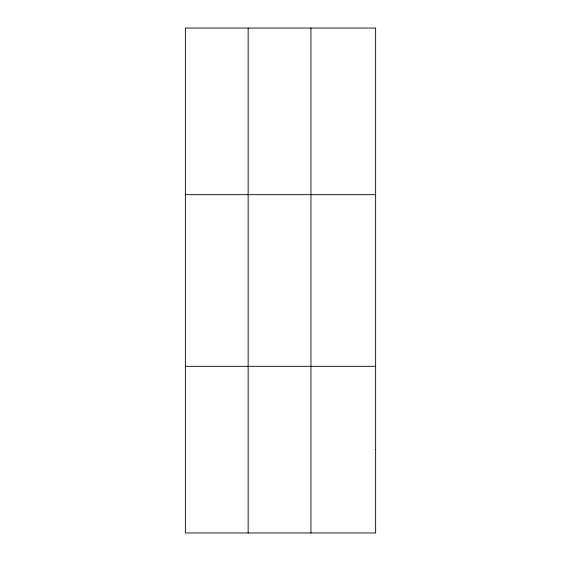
<?xml version="1.0" encoding="UTF-8"?>
<svg xmlns="http://www.w3.org/2000/svg" width="561" height="561" viewBox="0 0 561 561"><rect width="100%" height="100%" fill="white"/><g stroke="black" fill="none" stroke-linecap="round" stroke-linejoin="round"><path stroke-width="0.84" d="M248.151 532.95L248.151 28.05M310.941 532.95L310.941 28.05M185.368 194.667L375.632 194.667M185.368 366.333L375.632 366.333M375.632 449.642L375.632 532.95L185.368 532.95L185.368 28.05L375.632 28.05L375.632 449.642"/></g></svg>
